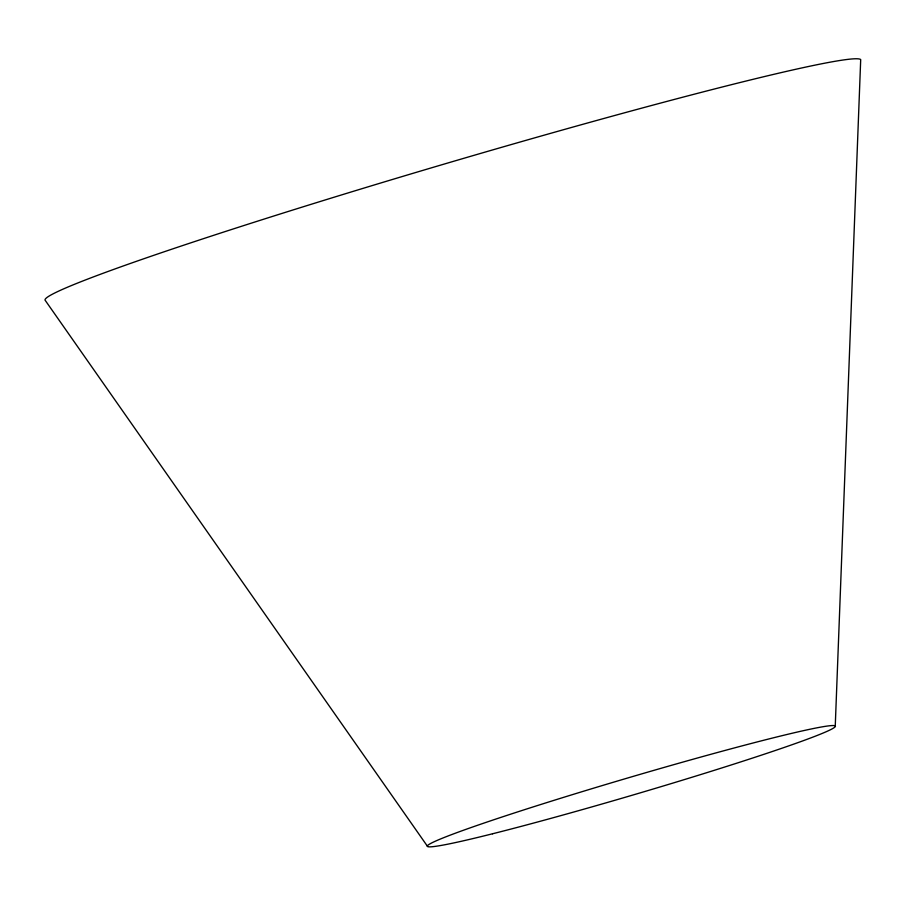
<?xml version="1.0" encoding="UTF-8"?>
<svg xmlns="http://www.w3.org/2000/svg" width="906" height="906" viewBox="0 0 906 906"><rect width="100%" height="100%" fill="white"/><g stroke="black" fill="none" stroke-linecap="round" stroke-linejoin="round"><path stroke-width="1.36" d="M835.253 725.966L860.7 59.592A425.242 17.803 -16.4 0 0 438.062 165.877A425.242 17.803 -16.4 0 0 45.3 300.475L427.553 846.408M492.536 833.78A212.627 8.901 -16.4 0 0 830.236 729.851A212.627 8.901 -16.4 0 0 571.426 794.936A212.627 8.901 -16.4 0 0 492.536 833.78"/></g></svg>
